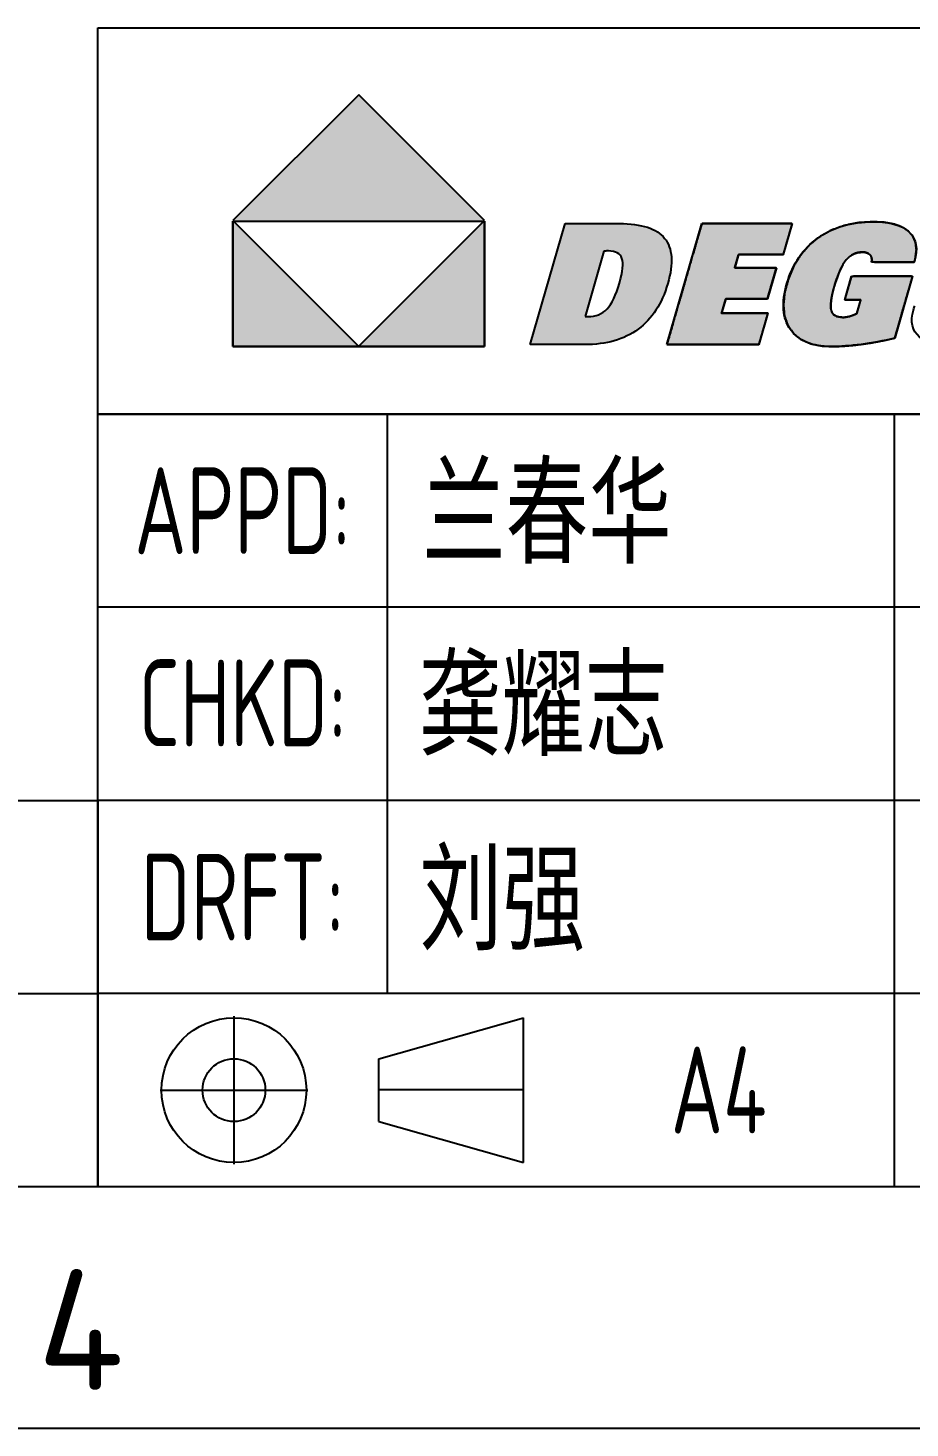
# Model space of a CAD drawing. Header units: millimetres. Extents: x 6 to 292, y 5 to 204.
# Drawn here: x 165.55 to 183.82, y 5 to 34 of the extents above; entities that cross this region are included whole.
import ezdxf
from ezdxf.entities.mleader import LeaderData, LeaderLine
from ezdxf.lldxf.tags import DXFTag
from ezdxf.math import Vec2, Vec3

# ---------------------------------------------------------------- set-up
doc = ezdxf.new("R2010")
doc.units = ezdxf.units.MM
for name, color, linetype in [('Default', 7, 'Continuous'), ('TEXT', 7, 'Continuous'), ('中心线层', 7, 'Continuous'), ('图层1', 7, 'Continuous'), ('图框', 7, 'Continuous'), ('细实线', 7, 'Continuous'), ('轮廓线', 7, 'Continuous')]:
    doc.layers.add(name, color=color, linetype=linetype)
doc.styles.add('SEACAD_Solid_Edge_ANSI', font='seans.ttf')
tags = doc.linetypes.add('CENTER2', pattern=[28.575, 19.05, -3.175, 3.175, -3.175]).pattern_tags.tags
tags[10:11] = [DXFTag(74, 4), DXFTag(75, 0), DXFTag(340, '0'), DXFTag(46, 0.0), DXFTag(50, 0.0), DXFTag(44, 0.0), DXFTag(45, 0.0)]
tags[8:9] = [DXFTag(74, 4), DXFTag(75, 0), DXFTag(340, '0'), DXFTag(46, 0.0), DXFTag(50, 0.0), DXFTag(44, 0.0), DXFTag(45, 0.0)]
tags[6:7] = [DXFTag(74, 4), DXFTag(75, 0), DXFTag(340, '0'), DXFTag(46, 0.0), DXFTag(50, 0.0), DXFTag(44, 0.0), DXFTag(45, 0.0)]
tags[4:5] = [DXFTag(74, 4), DXFTag(75, 0), DXFTag(340, '0'), DXFTag(46, 0.0), DXFTag(50, 0.0), DXFTag(44, 0.0), DXFTag(45, 0.0)]

# ---------------------------------------------------------------- blocks, each defined once
blk = doc.blocks.new('SE20')
at = {"layer": '细实线', "color": 7, "linetype": 'Continuous'}
blk.add_line((65.001, 13.997), (167.001, 13.997), dxfattribs=at)
blk.add_lwpolyline([(65.001, 9.997), (65.001, 17.997), (167.001, 17.997), (167.001, 9.997), (65.001, 9.997)], dxfattribs=at)
blk = doc.blocks.new('_DOT')
at = {"color": 0}
blk.add_line((0, 0), (-1, 0), dxfattribs=at)
at = {"color": 0, "const_width": 0.333}
blk.add_lwpolyline([(-0.1665, 0, 1), (0.1665, 0, 1)], format="xyb", close=True, dxfattribs=at)
blk = doc.blocks.new('A4-drawing_frame')
at = {"layer": '细实线', "color": 7, "linetype": 'Continuous'}
blk.add_line((-286.5, 0), (0, 0), dxfattribs=at)
at = {"layer": '轮廓线', "color": 7, "linetype": 'Continuous'}
blk.add_line((-282, 5), (-5, 5), dxfattribs=at)
at = {"layer": 'TEXT', "insert": (-126.254, 0.786), "char_height": 2.5, "width": 1.88357, "attachment_point": 7}
blk.add_mtext('{\\fSolid Edge ANSI|b0||i0||c0|p34;\\C7;\\H2.5;\\W1.;4}', dxfattribs=at)
blk = doc.blocks.new('DEGSON-LOGO')
at = {"layer": '图层1', "linetype": 'Continuous'}
for points in [[(5.211, 2.607), (2.606, 5.211), (0, 2.607), (0.01, 2.597), (5.202, 2.597)], [(0, 2.597), (0, 0), (2.603, 0), (2.606, 0.003), (0.01, 2.597)], [(2.603, 0), (5.211, 0), (5.211, 2.597), (5.202, 2.597)]]:
    blk.add_hatch(color=7, dxfattribs=at).paths.add_polyline_path(points)
h = blk.add_hatch(color=7, dxfattribs=at)
edge = h.paths.add_edge_path()
edge.add_spline(control_points=[(6.885, 2.546), (6.885, 2.546), (6.161, 0.039), (6.161, 0.039), (6.161, 0.039), (6.161, 0.039)], knot_values=[0, 0, 0, 0, 0.5, 0.5, 1, 1, 1, 1], degree=3, periodic=0)
edge.add_spline(control_points=[(6.161, 0.039), (6.161, 0.039), (7.288, 0.039), (7.288, 0.039)], knot_values=[0, 0, 0, 0, 1, 1, 1, 1], degree=3, periodic=0)
edge.add_spline(control_points=[(7.288, 0.039), (7.738, 0.039), (8.107, 0.145), (8.395, 0.357), (8.684, 0.569), (8.889, 0.885), (9.01, 1.304), (9.131, 1.724), (9.109, 2.036), (8.945, 2.24), (8.78, 2.444), (8.467, 2.546), (8.005, 2.546)], knot_values=[0, 0, 0, 0, 0.25, 0.25, 0.25, 0.5, 0.5, 0.5, 0.75, 0.75, 0.75, 1, 1, 1, 1], degree=3, periodic=0)
edge.add_spline(control_points=[(8.005, 2.546), (8.005, 2.546), (6.885, 2.546), (6.885, 2.546)], knot_values=[0, 0, 0, 0, 1, 1, 1, 1], degree=3, periodic=0)
edge = h.paths.add_edge_path()
edge.add_spline(control_points=[(7.297, 0.623), (7.304, 0.623), (7.314, 0.622), (7.328, 0.621), (7.341, 0.62), (7.35, 0.619), (7.354, 0.619), (7.518, 0.619), (7.651, 0.672), (7.751, 0.778), (7.852, 0.884), (7.938, 1.062), (8.01, 1.312), (8.08, 1.553), (8.096, 1.724), (8.06, 1.826), (8.024, 1.928), (7.931, 1.979), (7.779, 1.979), (7.755, 1.979), (7.737, 1.979), (7.724, 1.978), (7.712, 1.977), (7.7, 1.976), (7.688, 1.975)], knot_values=[0, 0, 0, 0, 0.125, 0.125, 0.125, 0.25, 0.25, 0.25, 0.375, 0.375, 0.375, 0.5, 0.5, 0.5, 0.625, 0.625, 0.625, 0.75, 0.75, 0.75, 0.875, 0.875, 0.875, 1, 1, 1, 1], degree=3, periodic=0)
edge.add_spline(control_points=[(7.688, 1.975), (7.688, 1.975), (7.297, 0.623), (7.297, 0.623)], knot_values=[0, 0, 0, 0, 1, 1, 1, 1], degree=3, periodic=0)
h = blk.add_hatch(color=7, dxfattribs=at)
edge = h.paths.add_edge_path()
edge.add_line((10.475, 1.902), (10.501, 1.903))
edge.add_line((10.501, 1.903), (10.6, 1.903))
edge.add_line((10.6, 1.903), (10.749, 1.903))
edge.add_line((10.749, 1.903), (10.925, 1.903))
edge.add_line((10.925, 1.903), (11.103, 1.903))
edge.add_line((11.103, 1.903), (11.258, 1.903))
edge.add_line((11.258, 1.903), (11.366, 1.903))
edge.add_line((11.366, 1.903), (11.403, 1.903))
edge.add_line((11.403, 1.903), (11.413, 1.937))
edge.add_line((11.413, 1.937), (11.436, 2.018))
edge.add_line((11.436, 2.018), (11.468, 2.129))
edge.add_line((11.468, 2.129), (11.504, 2.253))
edge.add_line((11.504, 2.253), (11.539, 2.373))
edge.add_line((11.539, 2.373), (11.568, 2.473))
edge.add_line((11.568, 2.473), (11.585, 2.534))
edge.add_line((11.585, 2.534), (11.575, 2.546))
edge.add_line((11.575, 2.546), (11.428, 2.546))
edge.add_line((11.428, 2.546), (11.16, 2.546))
edge.add_line((11.16, 2.546), (10.82, 2.546))
edge.add_line((10.82, 2.546), (10.456, 2.546))
edge.add_line((10.456, 2.546), (10.12, 2.546))
edge.add_line((10.12, 2.546), (9.859, 2.546))
edge.add_line((9.859, 2.546), (9.724, 2.546))
edge.add_line((9.724, 2.546), (9.699, 2.489))
edge.add_line((9.699, 2.489), (9.625, 2.236))
edge.add_line((9.625, 2.236), (9.511, 1.84))
edge.add_line((9.511, 1.84), (9.375, 1.369))
edge.add_line((9.375, 1.369), (9.236, 0.888))
edge.add_line((9.236, 0.888), (9.113, 0.462))
edge.add_line((9.113, 0.462), (9.025, 0.158))
edge.add_line((9.025, 0.158), (8.992, 0.042))
edge.add_line((8.992, 0.042), (9.015, 0.042))
edge.add_line((9.015, 0.042), (9.08, 0.042))
edge.add_line((9.08, 0.042), (9.181, 0.042))
edge.add_line((9.181, 0.042), (9.312, 0.042))
edge.add_line((9.312, 0.042), (9.465, 0.042))
edge.add_line((9.465, 0.042), (9.636, 0.042))
edge.add_line((9.636, 0.042), (9.817, 0.042))
edge.add_line((9.817, 0.042), (10.002, 0.042))
edge.add_line((10.002, 0.042), (10.186, 0.042))
edge.add_line((10.186, 0.042), (10.361, 0.042))
edge.add_line((10.361, 0.042), (10.522, 0.042))
edge.add_line((10.522, 0.042), (10.662, 0.042))
edge.add_line((10.662, 0.042), (10.775, 0.042))
edge.add_line((10.775, 0.042), (10.855, 0.042))
edge.add_line((10.855, 0.042), (10.895, 0.042))
edge.add_line((10.895, 0.042), (10.902, 0.054))
edge.add_spline(control_points=[(10.902, 0.054), (10.927, 0.142), (11.086, 0.692), (11.086, 0.692)], knot_values=[0, 0, 0, 0, 0.92, 0.92, 0.92, 0.92], degree=3, periodic=0)
edge.add_spline(control_points=[(11.086, 0.692), (11.086, 0.692), (11.072, 0.692), (11.048, 0.692)], knot_values=[0.88, 0.88, 0.88, 0.88, 1, 1, 1, 1], degree=3, periodic=0)
edge.add_spline(control_points=[(11.048, 0.692), (10.89, 0.692), (10.287, 0.692), (10.152, 0.692)], knot_values=[0.1, 0.1, 0.1, 0.1, 0.88, 0.88, 0.88, 0.88], degree=3, periodic=0)
edge.add_spline(control_points=[(10.152, 0.692), (10.135, 0.692), (10.125, 0.692), (10.125, 0.692)], knot_values=[0, 0, 0, 0, 0.1, 0.1, 0.1, 0.1], degree=3, periodic=0)
edge.add_spline(control_points=[(10.125, 0.692), (10.125, 0.692), (10.211, 0.988), (10.211, 0.988)], knot_values=[0, 0, 0, 0, 1, 1, 1, 1], degree=3, periodic=0)
edge.add_spline(control_points=[(10.211, 0.988), (10.211, 0.988), (10.215, 0.988), (10.223, 0.988)], knot_values=[0.93, 0.93, 0.93, 0.93, 1, 1, 1, 1], degree=3, periodic=0)
edge.add_line((10.223, 0.988), (10.3, 0.988))
edge.add_line((10.3, 0.988), (10.43, 0.988))
edge.add_line((10.43, 0.988), (10.59, 0.988))
edge.add_line((10.59, 0.988), (10.757, 0.988))
edge.add_line((10.757, 0.988), (10.908, 0.988))
edge.add_line((10.908, 0.988), (11.02, 0.988))
edge.add_line((11.02, 0.988), (11.072, 0.988))
edge.add_line((11.072, 0.988), (11.079, 1.009))
edge.add_line((11.079, 1.009), (11.1, 1.081))
edge.add_line((11.1, 1.081), (11.13, 1.187))
edge.add_line((11.13, 1.187), (11.166, 1.309))
edge.add_line((11.166, 1.309), (11.201, 1.432))
edge.add_line((11.201, 1.432), (11.232, 1.538))
edge.add_line((11.232, 1.538), (11.252, 1.609))
edge.add_line((11.252, 1.609), (11.257, 1.631))
edge.add_line((11.257, 1.631), (11.206, 1.631))
edge.add_line((11.206, 1.631), (11.094, 1.631))
edge.add_line((11.094, 1.631), (10.943, 1.631))
edge.add_line((10.943, 1.631), (10.776, 1.631))
edge.add_line((10.776, 1.631), (10.616, 1.631))
edge.add_line((10.616, 1.631), (10.486, 1.631))
edge.add_line((10.486, 1.631), (10.408, 1.631))
edge.add_line((10.408, 1.631), (10.397, 1.634))
edge.add_line((10.397, 1.634), (10.404, 1.657))
edge.add_line((10.404, 1.657), (10.415, 1.697))
edge.add_line((10.415, 1.697), (10.43, 1.746))
edge.add_line((10.43, 1.746), (10.445, 1.799))
edge.add_line((10.445, 1.799), (10.459, 1.847))
edge.add_line((10.459, 1.847), (10.469, 1.884))
edge.add_line((10.469, 1.884), (10.475, 1.902))
h = blk.add_hatch(color=7, dxfattribs=at)
edge = h.paths.add_edge_path()
edge.add_spline(control_points=[(12.862, 1.916), (12.889, 1.929), (12.918, 1.938), (12.947, 1.944)], knot_values=[0.28, 0.28, 0.28, 0.28, 0.31, 0.31, 0.31, 0.31], degree=3, periodic=0)
edge.add_spline(control_points=[(12.947, 1.944), (12.977, 1.951), (13.009, 1.954), (13.041, 1.954)], knot_values=[0.25, 0.25, 0.25, 0.25, 0.28, 0.28, 0.28, 0.28], degree=3, periodic=0)
edge.add_spline(control_points=[(13.041, 1.954), (13.058, 1.954), (13.074, 1.953), (13.089, 1.951)], knot_values=[0.22, 0.22, 0.22, 0.22, 0.25, 0.25, 0.25, 0.25], degree=3, periodic=0)
edge.add_spline(control_points=[(13.089, 1.951), (13.104, 1.948), (13.118, 1.945), (13.131, 1.941)], knot_values=[0.19, 0.19, 0.19, 0.19, 0.22, 0.22, 0.22, 0.22], degree=3, periodic=0)
edge.add_spline(control_points=[(13.131, 1.941), (13.144, 1.937), (13.155, 1.932), (13.166, 1.926)], knot_values=[0.16, 0.16, 0.16, 0.16, 0.19, 0.19, 0.19, 0.19], degree=3, periodic=0)
edge.add_spline(control_points=[(13.166, 1.926), (13.177, 1.92), (13.186, 1.913), (13.195, 1.905)], knot_values=[0.129997, 0.129997, 0.129997, 0.129997, 0.16, 0.16, 0.16, 0.16], degree=3, periodic=0)
edge.add_spline(control_points=[(13.195, 1.905), (13.196, 1.903), (13.198, 1.902), (13.199, 1.9), (13.206, 1.893), (13.211, 1.885), (13.216, 1.877)], knot_values=[0.1, 0.1, 0.1, 0.1, 0.104997, 0.104997, 0.104997, 0.129997, 0.129997, 0.129997, 0.129997], degree=3, periodic=0)
edge.add_spline(control_points=[(13.216, 1.877), (13.222, 1.867), (13.227, 1.856), (13.23, 1.845)], knot_values=[0.070003, 0.070003, 0.070003, 0.070003, 0.1, 0.1, 0.1, 0.1], degree=3, periodic=0)
edge.add_spline(control_points=[(13.23, 1.845), (13.233, 1.833), (13.235, 1.82), (13.236, 1.807)], knot_values=[0.04, 0.04, 0.04, 0.04, 0.070003, 0.070003, 0.070003, 0.070003], degree=3, periodic=0)
edge.add_spline(control_points=[(13.236, 1.807), (13.237, 1.794), (13.236, 1.78), (13.234, 1.765)], knot_values=[0.01, 0.01, 0.01, 0.01, 0.04, 0.04, 0.04, 0.04], degree=3, periodic=0)
edge.add_line((13.234, 1.765), (13.293, 1.75))
edge.add_line((13.293, 1.75), (13.544, 1.75))
edge.add_line((13.544, 1.75), (13.856, 1.75))
edge.add_line((13.856, 1.75), (14.083, 1.75))
edge.add_line((14.083, 1.75), (14.118, 1.75))
edge.add_line((14.118, 1.75), (14.119, 1.754))
edge.add_line((14.119, 1.754), (14.12, 1.758))
edge.add_line((14.12, 1.758), (14.121, 1.762))
edge.add_line((14.121, 1.762), (14.138, 1.825))
edge.add_line((14.138, 1.825), (14.16, 1.997))
edge.add_line((14.16, 1.997), (14.144, 2.148))
edge.add_line((14.144, 2.148), (14.089, 2.278))
edge.add_line((14.089, 2.278), (13.995, 2.387))
edge.add_line((13.995, 2.387), (13.866, 2.473))
edge.add_line((13.866, 2.473), (13.701, 2.534))
edge.add_line((13.701, 2.534), (13.501, 2.571))
edge.add_line((13.501, 2.571), (13.267, 2.583))
edge.add_line((13.267, 2.583), (12.954, 2.564))
edge.add_line((12.954, 2.564), (12.665, 2.506))
edge.add_line((12.665, 2.506), (12.4, 2.41))
edge.add_line((12.4, 2.41), (12.159, 2.274))
edge.add_line((12.159, 2.274), (11.946, 2.103))
edge.add_line((11.946, 2.103), (11.766, 1.901))
edge.add_line((11.766, 1.901), (11.62, 1.667))
edge.add_line((11.62, 1.667), (11.508, 1.402))
edge.add_line((11.508, 1.402), (11.433, 1.12))
edge.add_line((11.433, 1.12), (11.406, 0.864))
edge.add_line((11.406, 0.864), (11.427, 0.637))
edge.add_line((11.427, 0.637), (11.497, 0.439))
edge.add_line((11.497, 0.439), (11.614, 0.272))
edge.add_line((11.614, 0.272), (11.773, 0.144))
edge.add_line((11.773, 0.144), (11.972, 0.056))
edge.add_line((11.972, 0.056), (12.213, 0.009))
edge.add_line((12.213, 0.009), (12.442, 0))
edge.add_line((12.442, 0), (12.584, 0.004))
edge.add_line((12.584, 0.004), (12.732, 0.014))
edge.add_line((12.732, 0.014), (12.885, 0.028))
edge.add_line((12.885, 0.028), (13.042, 0.048))
edge.add_line((13.042, 0.048), (13.204, 0.072))
edge.add_line((13.204, 0.072), (13.37, 0.101))
edge.add_line((13.37, 0.101), (13.539, 0.136))
edge.add_line((13.539, 0.136), (13.712, 0.175))
edge.add_line((13.712, 0.175), (13.727, 0.226))
edge.add_line((13.727, 0.226), (13.766, 0.361))
edge.add_line((13.766, 0.361), (13.822, 0.554))
edge.add_line((13.822, 0.554), (13.886, 0.778))
edge.add_line((13.886, 0.778), (13.952, 1.006))
edge.add_line((13.952, 1.006), (14.012, 1.212))
edge.add_line((14.012, 1.212), (14.057, 1.37))
edge.add_line((14.057, 1.37), (14.081, 1.452))
edge.add_line((14.081, 1.452), (13.996, 1.458))
edge.add_spline(control_points=[(13.996, 1.458), (13.751, 1.458), (13.06, 1.458), (12.867, 1.458)], knot_values=[0.12, 0.12, 0.12, 0.12, 0.84, 0.84, 0.84, 0.84], degree=3, periodic=0)
edge.add_line((12.867, 1.458), (12.811, 1.438))
edge.add_line((12.811, 1.438), (12.775, 1.313))
edge.add_line((12.775, 1.313), (12.725, 1.14))
edge.add_line((12.725, 1.14), (12.685, 1.001))
edge.add_line((12.685, 1.001), (12.681, 0.967))
edge.add_spline(control_points=[(12.681, 0.967), (12.716, 0.967), (12.895, 0.967), (12.971, 0.967)], knot_values=[0.2, 0.2, 0.2, 0.2, 0.92, 0.92, 0.92, 0.92], degree=3, periodic=0)
edge.add_line((12.971, 0.967), (13.005, 0.966))
edge.add_line((13.005, 0.966), (12.99, 0.913))
edge.add_line((12.99, 0.913), (12.962, 0.816))
edge.add_line((12.962, 0.816), (12.936, 0.724))
edge.add_line((12.936, 0.724), (12.924, 0.683))
edge.add_spline(control_points=[(12.924, 0.683), (12.912, 0.676), (12.899, 0.67), (12.887, 0.664)], knot_values=[0.97, 0.97, 0.97, 0.97, 1, 1, 1, 1], degree=3, periodic=0)
edge.add_spline(control_points=[(12.887, 0.664), (12.875, 0.658), (12.863, 0.653), (12.851, 0.648)], knot_values=[0.94, 0.94, 0.94, 0.94, 0.97, 0.97, 0.97, 0.97], degree=3, periodic=0)
edge.add_spline(control_points=[(12.851, 0.648), (12.839, 0.643), (12.827, 0.639), (12.816, 0.635)], knot_values=[0.91, 0.91, 0.91, 0.91, 0.94, 0.94, 0.94, 0.94], degree=3, periodic=0)
edge.add_spline(control_points=[(12.816, 0.635), (12.804, 0.631), (12.792, 0.627), (12.781, 0.624)], knot_values=[0.88, 0.88, 0.88, 0.88, 0.91, 0.91, 0.91, 0.91], degree=3, periodic=0)
edge.add_spline(control_points=[(12.781, 0.624), (12.779, 0.623), (12.777, 0.623), (12.775, 0.622), (12.765, 0.62), (12.755, 0.617), (12.746, 0.615)], knot_values=[0.85, 0.85, 0.85, 0.85, 0.855, 0.855, 0.855, 0.88, 0.88, 0.88, 0.88], degree=3, periodic=0)
edge.add_spline(control_points=[(12.746, 0.615), (12.734, 0.612), (12.723, 0.61), (12.711, 0.609)], knot_values=[0.82, 0.82, 0.82, 0.82, 0.85, 0.85, 0.85, 0.85], degree=3, periodic=0)
edge.add_spline(control_points=[(12.711, 0.609), (12.7, 0.607), (12.689, 0.605), (12.677, 0.604)], knot_values=[0.79, 0.79, 0.79, 0.79, 0.82, 0.82, 0.82, 0.82], degree=3, periodic=0)
edge.add_spline(control_points=[(12.677, 0.604), (12.666, 0.604), (12.655, 0.603), (12.644, 0.603)], knot_values=[0.76, 0.76, 0.76, 0.76, 0.79, 0.79, 0.79, 0.79], degree=3, periodic=0)
edge.add_spline(control_points=[(12.644, 0.603), (12.64, 0.603), (12.636, 0.603), (12.632, 0.603), (12.612, 0.603), (12.592, 0.604), (12.574, 0.606)], knot_values=[0.73, 0.73, 0.73, 0.73, 0.74, 0.74, 0.74, 0.76, 0.76, 0.76, 0.76], degree=3, periodic=0)
edge.add_spline(control_points=[(12.574, 0.606), (12.547, 0.61), (12.523, 0.616), (12.502, 0.626)], knot_values=[0.7, 0.7, 0.7, 0.7, 0.73, 0.73, 0.73, 0.73], degree=3, periodic=0)
edge.add_spline(control_points=[(12.502, 0.626), (12.481, 0.635), (12.463, 0.647), (12.447, 0.661)], knot_values=[0.669998, 0.669998, 0.669998, 0.669998, 0.7, 0.7, 0.7, 0.7], degree=3, periodic=0)
edge.add_spline(control_points=[(12.447, 0.661), (12.432, 0.676), (12.42, 0.694), (12.41, 0.714)], knot_values=[0.64, 0.64, 0.64, 0.64, 0.669998, 0.669998, 0.669998, 0.669998], degree=3, periodic=0)
edge.add_spline(control_points=[(12.41, 0.714), (12.405, 0.724), (12.401, 0.735), (12.398, 0.746), (12.395, 0.758), (12.392, 0.77), (12.39, 0.784)], knot_values=[0.61, 0.61, 0.61, 0.61, 0.625, 0.625, 0.625, 0.64, 0.64, 0.64, 0.64], degree=3, periodic=0)
edge.add_spline(control_points=[(12.39, 0.784), (12.386, 0.811), (12.385, 0.842), (12.387, 0.877)], knot_values=[0.58, 0.58, 0.58, 0.58, 0.61, 0.61, 0.61, 0.61], degree=3, periodic=0)
edge.add_spline(control_points=[(12.387, 0.877), (12.389, 0.911), (12.393, 0.95), (12.4, 0.994)], knot_values=[0.55, 0.55, 0.55, 0.55, 0.58, 0.58, 0.58, 0.58], degree=3, periodic=0)
edge.add_spline(control_points=[(12.4, 0.994), (12.407, 1.037), (12.417, 1.084), (12.43, 1.135)], knot_values=[0.52, 0.52, 0.52, 0.52, 0.55, 0.55, 0.55, 0.55], degree=3, periodic=0)
edge.add_spline(control_points=[(12.43, 1.135), (12.438, 1.169), (12.448, 1.205), (12.459, 1.242), (12.465, 1.263), (12.471, 1.283), (12.477, 1.303)], knot_values=[0.49, 0.49, 0.49, 0.49, 0.51, 0.51, 0.51, 0.52, 0.52, 0.52, 0.52], degree=3, periodic=0)
edge.add_spline(control_points=[(12.477, 1.303), (12.495, 1.362), (12.514, 1.417), (12.533, 1.468)], knot_values=[0.46, 0.46, 0.46, 0.46, 0.49, 0.49, 0.49, 0.49], degree=3, periodic=0)
edge.add_spline(control_points=[(12.533, 1.468), (12.552, 1.518), (12.572, 1.565), (12.591, 1.606)], knot_values=[0.43, 0.43, 0.43, 0.43, 0.46, 0.46, 0.46, 0.46], degree=3, periodic=0)
edge.add_spline(control_points=[(12.591, 1.606), (12.611, 1.648), (12.631, 1.686), (12.652, 1.719)], knot_values=[0.4, 0.4, 0.4, 0.4, 0.43, 0.43, 0.43, 0.43], degree=3, periodic=0)
edge.add_spline(control_points=[(12.652, 1.719), (12.669, 1.746), (12.687, 1.771), (12.704, 1.793), (12.708, 1.797), (12.711, 1.801), (12.715, 1.805)], knot_values=[0.37, 0.37, 0.37, 0.37, 0.395, 0.395, 0.395, 0.4, 0.4, 0.4, 0.4], degree=3, periodic=0)
edge.add_spline(control_points=[(12.715, 1.805), (12.737, 1.83), (12.76, 1.852), (12.784, 1.87)], knot_values=[0.34, 0.34, 0.34, 0.34, 0.37, 0.37, 0.37, 0.37], degree=3, periodic=0)
edge.add_spline(control_points=[(12.784, 1.87), (12.809, 1.889), (12.835, 1.904), (12.862, 1.916)], knot_values=[0.31, 0.31, 0.31, 0.31, 0.34, 0.34, 0.34, 0.34], degree=3, periodic=0)
at = {"color": 7, "linetype": 'Continuous'}
for points, degree, knots in [([(6.161, 0.039), (6.161, 0.039), (6.161, 0.039), (6.161, 0.039), (6.885, 2.546), (6.885, 2.546)], 3, [0, 0, 0, 0, 0.5, 0.5, 1, 1, 1, 1]), ([(8.005, 2.546), (8.467, 2.546), (8.78, 2.444), (8.945, 2.24), (9.109, 2.036), (9.131, 1.724), (9.01, 1.304), (8.889, 0.885), (8.684, 0.569), (8.395, 0.357), (8.107, 0.145), (7.738, 0.039), (7.288, 0.039)], 3, [0, 0, 0, 0, 0.25, 0.25, 0.25, 0.5, 0.5, 0.5, 0.75, 0.75, 0.75, 1, 1, 1, 1]), ([(8.992, 0.042), (9.025, 0.158), (9.113, 0.462), (9.236, 0.888), (9.375, 1.369), (9.511, 1.84), (9.625, 2.236), (9.699, 2.489), (9.724, 2.546), (9.859, 2.546), (10.12, 2.546), (10.456, 2.546), (10.82, 2.546), (11.16, 2.546), (11.428, 2.546), (11.575, 2.546), (11.585, 2.534), (11.568, 2.473), (11.539, 2.373), (11.504, 2.253), (11.468, 2.129), (11.436, 2.018), (11.413, 1.937), (11.403, 1.903), (11.366, 1.903), (11.258, 1.903), (11.103, 1.903), (10.925, 1.903), (10.749, 1.903), (10.6, 1.903), (10.501, 1.903), (10.475, 1.902), (10.469, 1.884), (10.459, 1.847), (10.445, 1.799), (10.43, 1.746), (10.415, 1.697), (10.404, 1.657), (10.397, 1.634), (10.408, 1.631), (10.486, 1.631), (10.616, 1.631), (10.776, 1.631), (10.943, 1.631), (11.094, 1.631), (11.206, 1.631), (11.257, 1.631), (11.252, 1.609), (11.232, 1.538), (11.201, 1.432), (11.166, 1.309), (11.13, 1.187), (11.1, 1.081), (11.079, 1.009), (11.072, 0.988), (11.02, 0.988), (10.908, 0.988), (10.757, 0.988), (10.59, 0.988), (10.43, 0.988), (10.3, 0.988), (10.223, 0.988), (10.21, 0.985), (10.203, 0.96), (10.19, 0.916), (10.174, 0.862), (10.158, 0.805), (10.143, 0.752), (10.131, 0.713), (10.126, 0.693), (10.152, 0.692), (10.254, 0.692), (10.409, 0.692), (10.591, 0.692), (10.775, 0.692), (10.936, 0.692), (11.048, 0.692), (11.086, 0.692), (11.076, 0.658), (11.052, 0.576), (11.02, 0.463), (10.984, 0.338), (10.949, 0.217), (10.92, 0.116), (10.902, 0.054), (10.895, 0.042), (10.855, 0.042), (10.775, 0.042), (10.662, 0.042), (10.522, 0.042), (10.361, 0.042), (10.186, 0.042), (10.002, 0.042), (9.817, 0.042), (9.636, 0.042), (9.465, 0.042), (9.312, 0.042), (9.181, 0.042), (9.08, 0.042), (9.015, 0.042), (8.992, 0.042)], 1, [0, 0, 0.009594, 0.034735, 0.06996, 0.109807, 0.148814, 0.181518, 0.202457, 0.207428, 0.218185, 0.238912, 0.265681, 0.294566, 0.321637, 0.342969, 0.354632, 0.355865, 0.360954, 0.369172, 0.379117, 0.389386, 0.398576, 0.405283, 0.408105, 0.411042, 0.419639, 0.431978, 0.446112, 0.460096, 0.471986, 0.479835, 0.481918, 0.483402, 0.486436, 0.490428, 0.494785, 0.498914, 0.502222, 0.504116, 0.505039, 0.511208, 0.521546, 0.534248, 0.547506, 0.559513, 0.568462, 0.572545, 0.574315, 0.58025, 0.588991, 0.599136, 0.609281, 0.618023, 0.623958, 0.625773, 0.629856, 0.638804, 0.65081, 0.664068, 0.676769, 0.687108, 0.693276, 0.694335, 0.696395, 0.699993, 0.704483, 0.709221, 0.713563, 0.716863, 0.718476, 0.720598, 0.728721, 0.741027, 0.755501, 0.77013, 0.782901, 0.791799, 0.79483, 0.797682, 0.804461, 0.81375, 0.82413, 0.834182, 0.842489, 0.847632, 0.848721, 0.851903, 0.858236, 0.86722, 0.878356, 0.891143, 0.905083, 0.919676, 0.934423, 0.948824, 0.96238, 0.974592, 0.984959, 0.992982, 0.998162, 1, 1]), ([(13.712, 0.175), (13.469, 0.117), (13.237, 0.073), (13.016, 0.044), (12.795, 0.014), (12.588, 0), (12.395, 0), (11.996, 0), (11.714, 0.117), (11.55, 0.351), (11.385, 0.586), (11.361, 0.904), (11.478, 1.307), (11.594, 1.711), (11.809, 2.025), (12.121, 2.248), (12.433, 2.472), (12.816, 2.583), (13.267, 2.583), (13.617, 2.583), (13.866, 2.512), (14.014, 2.37), (14.161, 2.228), (14.198, 2.026), (14.122, 1.763)], 3, [0, 0, 0, 0, 0.125, 0.125, 0.125, 0.25, 0.25, 0.25, 0.375, 0.375, 0.375, 0.5, 0.5, 0.5, 0.625, 0.625, 0.625, 0.75, 0.75, 0.75, 0.875, 0.875, 0.875, 1, 1, 1, 1]), ([(13.712, 0.175), (13.539, 0.136), (13.37, 0.101), (13.204, 0.072), (13.042, 0.048), (12.885, 0.028), (12.732, 0.014), (12.584, 0.004), (12.442, 0), (12.213, 0.009), (11.972, 0.056), (11.773, 0.144), (11.614, 0.272), (11.497, 0.439), (11.427, 0.637), (11.406, 0.864), (11.433, 1.12), (11.508, 1.402), (11.62, 1.667), (11.766, 1.901), (11.946, 2.103), (12.159, 2.274), (12.4, 2.41), (12.665, 2.506), (12.954, 2.564), (13.267, 2.583), (13.501, 2.571), (13.701, 2.534), (13.866, 2.473), (13.995, 2.387), (14.089, 2.278), (14.144, 2.148), (14.16, 1.997), (14.138, 1.825), (14.121, 1.762), (14.12, 1.758), (14.119, 1.754), (14.118, 1.75), (14.083, 1.75), (13.856, 1.75), (13.544, 1.75), (13.293, 1.75), (13.234, 1.765), (13.236, 1.807), (13.23, 1.845), (13.216, 1.877), (13.195, 1.905), (13.166, 1.926), (13.131, 1.941), (13.089, 1.951), (13.041, 1.954), (12.947, 1.944), (12.862, 1.916), (12.784, 1.87), (12.715, 1.805), (12.652, 1.719), (12.591, 1.606), (12.533, 1.468), (12.477, 1.303), (12.43, 1.135), (12.4, 0.994), (12.387, 0.877), (12.39, 0.784), (12.41, 0.714), (12.447, 0.661), (12.502, 0.626), (12.574, 0.606), (12.644, 0.603), (12.677, 0.604), (12.711, 0.609), (12.746, 0.615), (12.781, 0.624), (12.816, 0.635), (12.851, 0.648), (12.887, 0.664), (12.924, 0.683), (12.936, 0.724), (12.962, 0.816), (12.99, 0.913), (13.005, 0.966), (12.971, 0.967), (12.87, 0.967), (12.755, 0.967), (12.681, 0.967), (12.685, 1.001), (12.725, 1.14), (12.775, 1.313), (12.811, 1.438), (12.867, 1.458), (13.191, 1.458), (13.637, 1.458), (13.996, 1.458), (14.081, 1.452), (14.057, 1.37), (14.012, 1.212), (13.952, 1.006), (13.886, 0.778), (13.822, 0.554), (13.766, 0.361), (13.727, 0.226), (13.712, 0.175)], 1, [0, 0, 0.012583, 0.024827, 0.03674, 0.048331, 0.059582, 0.070447, 0.080935, 0.091051, 0.107291, 0.124629, 0.140069, 0.154528, 0.169008, 0.183883, 0.200038, 0.218282, 0.238958, 0.259339, 0.278866, 0.298055, 0.317438, 0.337005, 0.356988, 0.377875, 0.400093, 0.41673, 0.431109, 0.44356, 0.454583, 0.464764, 0.474766, 0.485523, 0.497806, 0.502408, 0.502686, 0.503031, 0.503282, 0.505788, 0.521841, 0.543968, 0.561757, 0.566033, 0.56903, 0.571714, 0.574216, 0.576693, 0.579229, 0.58195, 0.584976, 0.588391, 0.595057, 0.601433, 0.607832, 0.614562, 0.622138, 0.631188, 0.641841, 0.654177, 0.666564, 0.676784, 0.685127, 0.691711, 0.69685, 0.701401, 0.706037, 0.711343, 0.716254, 0.718646, 0.721079, 0.723562, 0.726102, 0.728709, 0.731408, 0.7342, 0.737087, 0.740132, 0.746947, 0.754051, 0.757966, 0.760378, 0.76756, 0.775714, 0.780952, 0.783352, 0.793608, 0.806366, 0.815622, 0.81982, 0.842758, 0.874376, 0.899794, 0.90584, 0.911889, 0.923495, 0.938698, 0.955536, 0.972046, 0.986268, 0.99624, 1, 1]), ([(15.762, 1.843), (15.777, 1.919), (15.771, 1.975), (15.746, 2.011), (15.721, 2.048), (15.674, 2.065), (15.605, 2.065), (15.545, 2.065), (15.492, 2.05), (15.447, 2.02), (15.402, 1.989), (15.372, 1.949), (15.358, 1.899), (15.331, 1.808), (15.413, 1.738), (15.601, 1.689), (15.67, 1.671), (15.725, 1.657), (15.765, 1.644), (16.077, 1.554), (16.277, 1.452), (16.364, 1.34), (16.451, 1.227), (16.465, 1.071), (16.408, 0.872), (16.33, 0.604), (16.166, 0.392), (15.914, 0.235), (15.662, 0.078), (15.358, 0), (15.002, 0), (14.641, 0), (14.382, 0.065), (14.226, 0.196), (14.071, 0.327), (14.028, 0.513), (14.098, 0.755), (14.105, 0.779), (14.11, 0.797), (14.114, 0.811), (14.118, 0.823), (14.123, 0.835), (14.127, 0.845)], 3, [0, 0, 0, 0, 0.066667, 0.066667, 0.066667, 0.133333, 0.133333, 0.133333, 0.2, 0.2, 0.2, 0.266667, 0.266667, 0.266667, 0.333333, 0.333333, 0.333333, 0.4, 0.4, 0.4, 0.466667, 0.466667, 0.466667, 0.533333, 0.533333, 0.533333, 0.6, 0.6, 0.6, 0.666667, 0.666667, 0.666667, 0.733333, 0.733333, 0.733333, 0.8, 0.8, 0.8, 0.866667, 0.866667, 0.866667, 1, 1, 1, 1]), ([(7.297, 0.623), (7.304, 0.623), (7.314, 0.622), (7.328, 0.621), (7.341, 0.62), (7.35, 0.619), (7.354, 0.619), (7.518, 0.619), (7.651, 0.672), (7.751, 0.778), (7.852, 0.884), (7.938, 1.062), (8.01, 1.312), (8.08, 1.553), (8.096, 1.724), (8.06, 1.826), (8.024, 1.928), (7.931, 1.979), (7.779, 1.979), (7.755, 1.979), (7.737, 1.979), (7.724, 1.978), (7.712, 1.977), (7.7, 1.976), (7.688, 1.975)], 3, [0, 0, 0, 0, 0.125, 0.125, 0.125, 0.25, 0.25, 0.25, 0.375, 0.375, 0.375, 0.5, 0.5, 0.5, 0.625, 0.625, 0.625, 0.75, 0.75, 0.75, 0.875, 0.875, 0.875, 1, 1, 1, 1]), ([(13.232, 1.75), (13.243, 1.814), (13.233, 1.864), (13.199, 1.9), (13.165, 1.936), (13.112, 1.954), (13.041, 1.954), (12.906, 1.954), (12.793, 1.9), (12.704, 1.793), (12.616, 1.685), (12.534, 1.502), (12.459, 1.242), (12.391, 1.007), (12.371, 0.842), (12.398, 0.746), (12.425, 0.651), (12.503, 0.603), (12.632, 0.603), (12.679, 0.603), (12.726, 0.609), (12.775, 0.622), (12.823, 0.635), (12.873, 0.655), (12.924, 0.683)], 3, [0, 0, 0, 0, 0.125, 0.125, 0.125, 0.25, 0.25, 0.25, 0.375, 0.375, 0.375, 0.5, 0.5, 0.5, 0.625, 0.625, 0.625, 0.75, 0.75, 0.75, 0.875, 0.875, 0.875, 1, 1, 1, 1])]:
    blk.add_open_spline(points, degree=degree, knots=knots, dxfattribs=at)
for points in [[(6.885, 2.546), (6.885, 2.546), (8.005, 2.546), (8.005, 2.546)], [(8.992, 0.042), (8.992, 0.042), (9.715, 2.546), (9.715, 2.546)], [(9.715, 2.546), (9.715, 2.546), (11.589, 2.546), (11.589, 2.546)], [(11.589, 2.546), (11.589, 2.546), (11.403, 1.903), (11.403, 1.903)], [(7.688, 1.975), (7.688, 1.975), (7.297, 0.623), (7.297, 0.623)], [(10.475, 1.903), (10.475, 1.903), (10.396, 1.631), (10.396, 1.631)], [(11.403, 1.903), (11.403, 1.903), (10.475, 1.903), (10.475, 1.903)], [(14.118, 1.75), (14.118, 1.75), (13.232, 1.75), (13.232, 1.75)], [(10.396, 1.631), (10.396, 1.631), (11.259, 1.631), (11.259, 1.631)], [(11.259, 1.631), (11.259, 1.631), (11.073, 0.988), (11.073, 0.988)], [(12.675, 0.967), (12.675, 0.967), (12.817, 1.458), (12.817, 1.458)], [(12.817, 1.458), (12.817, 1.458), (14.083, 1.458), (14.083, 1.458)], [(14.083, 1.458), (14.083, 1.458), (13.712, 0.175), (13.712, 0.175)], [(10.211, 0.988), (10.211, 0.988), (10.125, 0.692), (10.125, 0.692)], [(11.073, 0.988), (11.073, 0.988), (10.211, 0.988), (10.211, 0.988)], [(13.006, 0.967), (13.006, 0.967), (12.675, 0.967), (12.675, 0.967)], [(12.924, 0.683), (12.924, 0.683), (13.006, 0.967), (13.006, 0.967)], [(10.125, 0.692), (10.125, 0.692), (11.086, 0.692), (11.086, 0.692)], [(11.086, 0.692), (11.086, 0.692), (10.898, 0.042), (10.898, 0.042)], [(7.288, 0.039), (7.288, 0.039), (6.161, 0.039), (6.161, 0.039)], [(10.898, 0.042), (10.898, 0.042), (8.992, 0.042), (8.992, 0.042)]]:
    blk.add_open_spline(points, degree=3, dxfattribs=at)
at = {"layer": '中心线层', "color": 7, "linetype": 'Continuous'}
for p, q in [((2.606, 5.211), (0, 2.607)), ((5.211, 2.607), (2.606, 5.211)), ((0, 2.607), (2.606, 0.003)), ((0, 0), (0, 2.597)), ((0, 2.597), (5.211, 2.597)), ((2.603, 0), (5.211, 2.607)), ((5.211, 2.597), (5.211, 0)), ((5.211, 0), (0, 0))]:
    blk.add_line(p, q, dxfattribs=at)
at = {"layer": '图层1', "color": 7, "linetype": 'Continuous'}
for p, q in [((2.606, 5.211), (0, 2.607)), ((5.211, 2.607), (2.606, 5.211)), ((0, 2.607), (0.01, 2.597)), ((0.01, 2.597), (0, 2.597)), ((0, 2.597), (0, 0)), ((0.01, 2.597), (5.202, 2.597)), ((2.606, 0.003), (0.01, 2.597)), ((5.202, 2.597), (2.603, 0)), ((5.202, 2.597), (5.211, 2.607)), ((5.211, 2.597), (5.202, 2.597)), ((5.211, 0), (5.211, 2.597)), ((0, 0), (2.603, 0)), ((2.603, 0), (2.606, 0.003)), ((2.603, 0), (5.211, 0))]:
    blk.add_line(p, q, dxfattribs=at)

msp = doc.modelspace()

# ---------------------------------------------------------------- linework, layer by layer
at = {"layer": 'TEXT', "color": 7, "linetype": 'Continuous'}
msp.add_circle((169.8179, 11.9979), 0.65, dxfattribs=at)
at = {"layer": '中心线层', "color": 7, "linetype": 'CENTER2'}
for p, q in [((169.8179, 13.5291), (169.8179, 10.4668)), ((168.2868, 11.9979), (171.3491, 11.9979)), ((172.8287, 12.0098), (175.8179, 12.0098))]:
    msp.add_line(p, q, dxfattribs=at)
at = {"layer": '细实线', "color": 7, "linetype": 'Continuous'}
for p, q in [((195, 26), (167, 26)), ((172.9968, 14), (172.9968, 26)), ((183.5, 10), (183.5, 26)), ((195, 22), (167, 22)), ((195, 18), (167, 18)), ((195, 14), (167, 14)), ((172.8179, 12.6479), (175.8179, 13.4979)), ((175.8179, 10.4979), (175.8179, 13.4979)), ((172.8179, 11.3479), (172.8179, 12.6479)), ((172.8179, 11.3479), (175.8179, 10.4979))]:
    msp.add_line(p, q, dxfattribs=at)
msp.add_circle((169.8179, 11.9979), 1.5, dxfattribs=at)
at = {"layer": '轮廓线', "color": 7, "linetype": 'Continuous'}
for p, q in [((167, 34), (287, 34)), ((167, 10), (167, 34)), ((167, 26), (287, 26)), ((167, 10), (287, 10))]:
    msp.add_line(p, q, dxfattribs=at)

# ---------------------------------------------------------------- block references
at = {"layer": '图框', "color": 7}
msp.add_blockref('A4-drawing_frame', (292, 5), dxfattribs=at)
at = {"layer": '细实线', "color": 7}
msp.add_blockref('DEGSON-LOGO', (169.7959, 27.4025), dxfattribs=at)
at = {"layer": '细实线'}
msp.add_blockref('SE20', (0, 0), dxfattribs=at)

# ---------------------------------------------------------------- texts
at = {"layer": 'TEXT', "char_height": 1.8, "attachment_point": 5, "style": 'SEACAD_Solid_Edge_ANSI'}
for s, insert, width in [('{\\fSolid Edge ANSI|b0||i0||c0|p34;\\C7;\\H1.8;\\W0.7;APPD:}', (169.9984, 24), 5.996792), ('{\\fSolid Edge ANSI|b0||i0||c0|p34;\\C7;\\H1.8;\\W0.7;CHKD:}', (169.9984, 20.0202), 5.996792), ('{\\fSolid Edge ANSI|b0||i0||c0|p34;\\C7;\\H1.8;\\W0.7;DRFT:}', (169.9984, 15.9996), 5.996792), ('{\\fSolid Edge ANSI|b0||i0||c0|p34;\\C7;\\H1.8;\\W0.7;A4}', (179.8618, 12), 7.276492)]:
    msp.add_mtext(s, dxfattribs=dict(at, insert=insert, width=width))

# ---------------------------------------------------------------- leaders
at = {"layer": 'Default', "color": 7, "linetype": 'Continuous'}
ml = msp.add_multileader_mtext('Standard', dxfattribs=at)
ml.set_content('{\\pxsm0.9;\\fSolid Edge ANSI|b0||i0||c0|p34;\\W0.7;兰春华\\P}', color=256)
ml.set_leader_properties()
ml.set_arrow_properties(name='DOT')
ml.build(insert=Vec2(0, 0))
ml.multileader.update_dxf_attribs({"leader_type": 0, "dogleg_length": 0, "arrow_head_size": 1.8})
ctx = ml.context
ctx.base_point, ctx.char_height, ctx.arrow_head_size, ctx.landing_gap_size = Vec3(171.7253, 23.8752), 1.8, 1.8, 0.63
ctx.mtext.insert = Vec3(173.7253, 24.9012)
ml = msp.add_multileader_mtext('Standard', dxfattribs=at)
ml.set_content('{\\pxsm0.9;\\fSolid Edge ANSI|b0||i0||c0|p34;\\W0.7;龚耀志\\P}', color=256)
ml.set_leader_properties()
ml.set_arrow_properties(name='DOT')
ml.build(insert=Vec2(0, 0))
ml.multileader.update_dxf_attribs({"leader_type": 0, "dogleg_length": 0, "arrow_head_size": 1.8})
ctx = ml.context
ctx.base_point, ctx.char_height, ctx.arrow_head_size, ctx.landing_gap_size = Vec3(171.6486, 19.8854), 1.8, 1.8, 0.63
ctx.mtext.insert = Vec3(173.6486, 20.9159)
ml = msp.add_multileader_mtext('Standard', dxfattribs=at)
ml.set_content('{\\pxsm0.9;\\fSolid Edge ANSI|b0||i0||c0|p34;\\W0.7;刘强\\P}', color=256)
ml.set_leader_properties()
ml.set_arrow_properties(name='DOT')
ml.build(insert=Vec2(0, 0))
ml.multileader.update_dxf_attribs({"leader_type": 0, "dogleg_length": 0, "arrow_head_size": 1.8})
ctx = ml.context
ctx.base_point, ctx.char_height, ctx.arrow_head_size, ctx.landing_gap_size = Vec3(171.6583, 15.8715), 1.8, 1.8, 0.63
ctx.mtext.insert = Vec3(173.6583, 16.8921)

doc.saveas('drawing.dxf')
